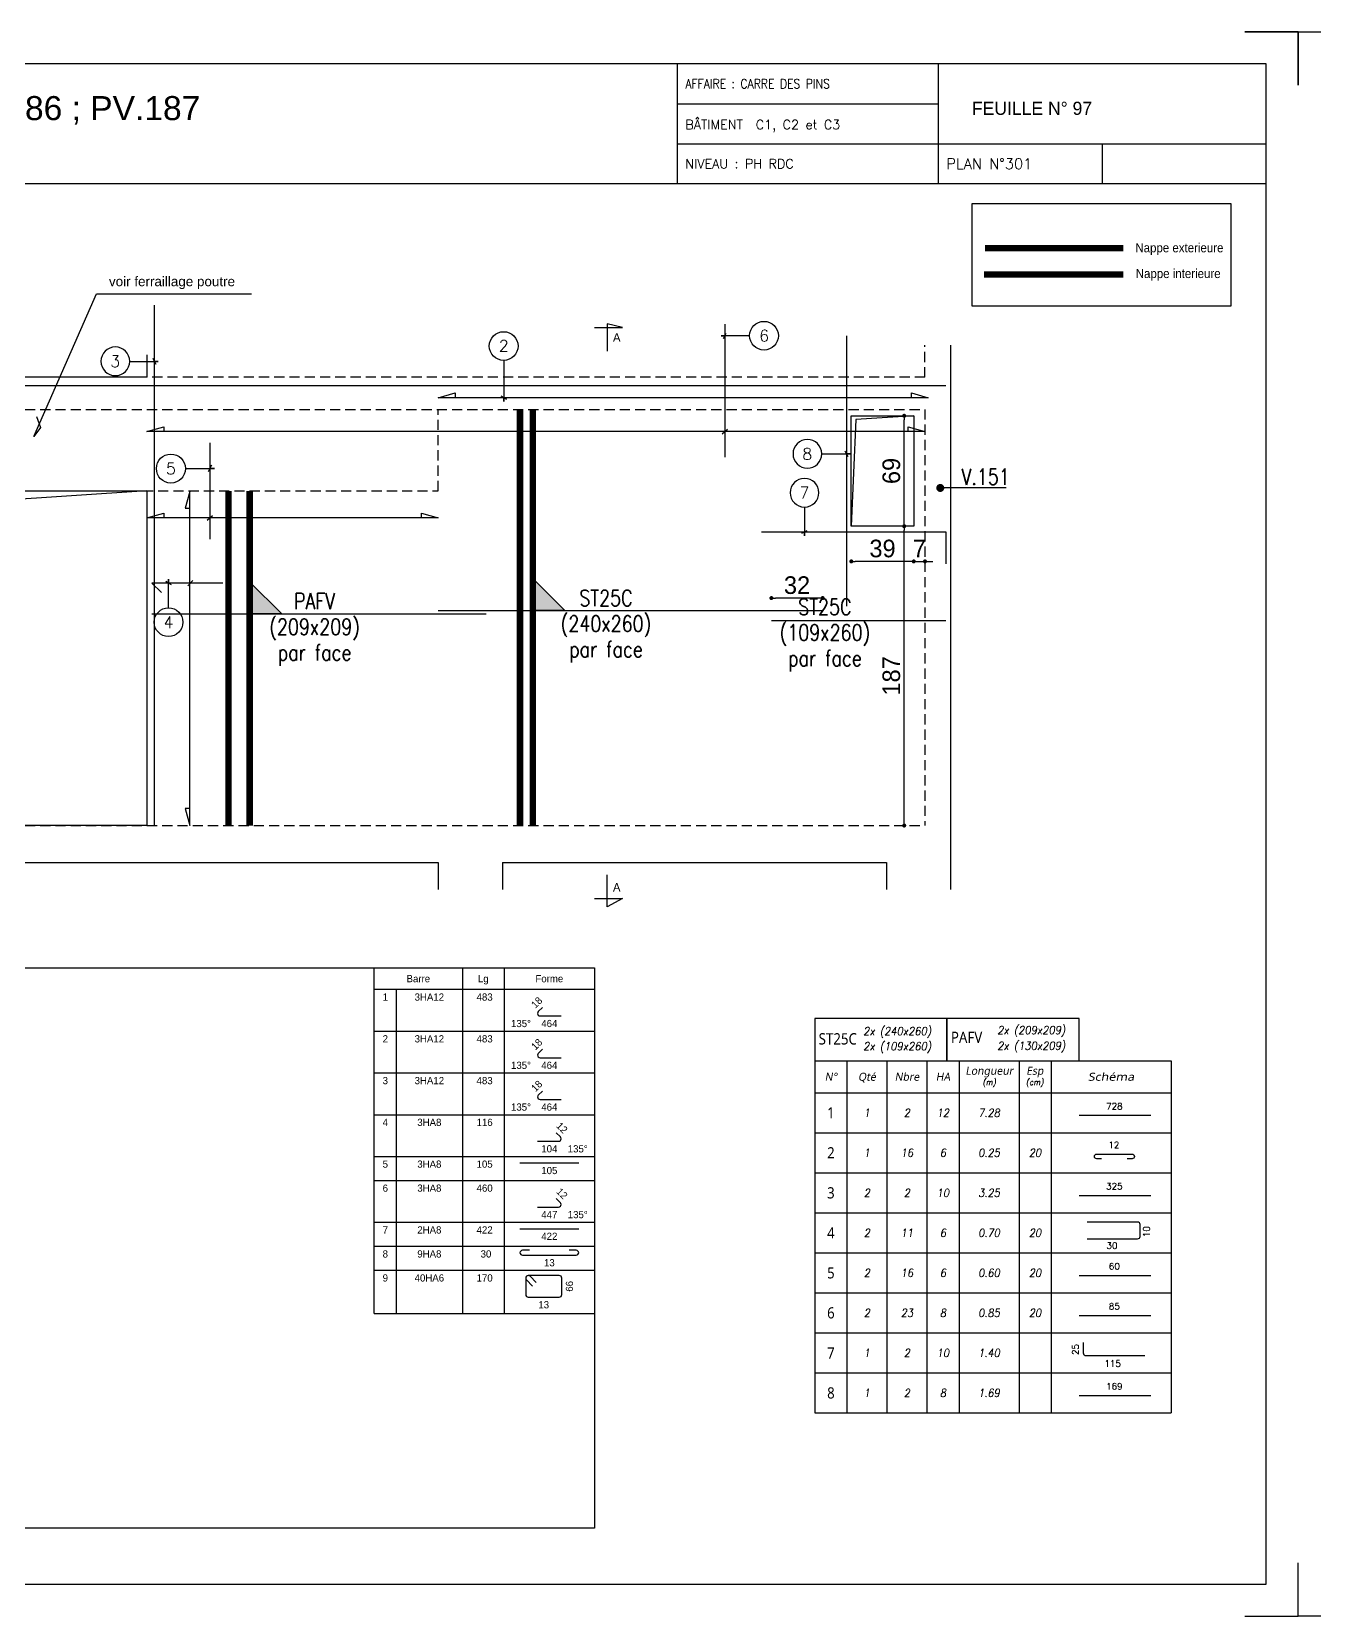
# Model space of a CAD drawing. Header units: metres. Extents: x -5618 to 118954, y -306 to 4637.
# Drawn here: x 98295 to 99096, y 604 to 1594 of the extents above; entities that cross this region are included whole.
import ezdxf
from ezdxf.enums import TextEntityAlignment as Align

# ---------------------------------------------------------------- set-up
doc = ezdxf.new("R2010")
doc.units = ezdxf.units.M
doc.linetypes.add('CACHE', pattern=[9.525, 6.35, -3.175])
for name, color, linetype in [('173', 7, 'Continuous'), ('COTATION', 1, 'Continuous'), ('GO-CARTOUCHE', 7, 'Continuous'), ('GO-FER-HA', 140, 'Continuous'), ('GO-TEXTE', 9, 'Continuous'), ('GO-TEXTE-FER', 3, 'Continuous'), ('STR_COTATION', 1, 'Continuous'), ('STR_TS', 22, 'Continuous'), ('STR_TS_TXT', 7, 'Continuous'), ('STR_VOI-POT', 6, 'Continuous')]:
    doc.layers.add(name, color=color, linetype=linetype)
doc.layers.add('Kofragna_forma', color=7, linetype='Continuous', lineweight=70)
doc.styles.add('ARIAL', font='ARIAL.TTF')
doc.styles.add('Lucida', font='LSANSI.TTF')
doc.styles.add('schéma', font='simplex.shx')
doc.styles.add('Tableau', font='romans.shx', dxfattribs={"width": 0.9, "oblique": 10})
doc.styles.add('Tableau2', font='trebuc.TTF', dxfattribs={"width": 0.9, "oblique": 10})
doc.styles.add('TEXTE', font='romans.shx')
doc.styles.add('TEXTE TS', font='romans.shx', dxfattribs={"width": 0.7, "oblique": 15})
doc.styles.add('TEXTEBA', font='ARIAL.TTF')
doc.dimstyles.new('COUPE-20', dxfattribs={"dimscale": 0.5, "dimtxt": 22, "dimasz": 5, "dimexe": 0.05, "dimexo": 0, "dimgap": 5, "dimtad": 1, "dimdec": 0, "dimdsep": 46, "dimtxsty": 'Standard', "dimblk1": 'DOT', "dimblk2": 'DOT', "dimsah": 1, "dimcen": 0, "dimdle": 150, "dimclrd": 1, "dimclre": 1, "dimclrt": 7, "dimadec": 0, "dimazin": 0, "dimtfac": 1, "dimtdec": 0, "dimtix": 1, "dimtmove": 2, "dimatfit": 3, "dimldrblk": 'DOT', "dimfxl": 0, "dimtvp": 1, "dimtolj": 1, "dimtzin": 0, "dimarcsym": 0})

# ---------------------------------------------------------------- blocks, each defined once
blk = doc.blocks.new('ime')
at = {"layer": 'COTATION', "const_width": 2.5}
blk.add_lwpolyline([(1.25, 0, -1), (-1.25, 0, -1)], format="xyb", close=True, dxfattribs=at)
at = {"layer": 'COTATION'}
blk.add_lwpolyline([(41.09, 0), (0, 0)], dxfattribs=at)
at = {"layer": 'COTATION', "color": 7, "style": 'TEXTE TS', "width": 0.8}
blk.add_attdef('NAME', (9.08, 2), '', height=10, dxfattribs=at)
blk = doc.blocks.new('mrega')
at = {"layer": 'STR_TS_TXT', "style": 'TEXTE TS', "width": 0.8}
for tag, p in [('ST10', (14.48, 0)), ('DIM', (14.48, -16)), ('NOTE', (14.48, -32))]:
    blk.add_attdef(tag, text='', height=10, dxfattribs=at).set_placement(p, align=Align.CENTER)
blk = doc.blocks.new('A$C6F247267')
blk.add_hatch(color=256).paths.add_polyline_path([(0, -0.2), (-0.2, 0), (0, 0)])
blk.add_lwpolyline([(-0.2, 0), (0, 0), (0, -0.2), (-0.2, 0)])
blk = doc.blocks.new('Barre libre')
at = {"layer": 'GO-TEXTE-FER'}
for p, q in [((0, 0), (0, -1)), ((0, 0), (8.9, 0)), ((0.8, 0), (0.8, -1)), ((1.8, 0), (1.8, -1)), ((2.8, 0), (2.8, -1)), ((3.6, 0), (3.6, -1)), ((5.1, 0), (5.1, -1)), ((5.9, 0), (5.9, -1)), ((8.9, 0), (8.9, -1)), ((0, -1), (8.9, -1))]:
    blk.add_line(p, q, dxfattribs=at)
at = {"layer": 'GO-TEXTE-FER', "color": 1}
blk.add_line((6.603, -0.563), (8.394, -0.563), dxfattribs=at)
at = {"layer": 'GO-TEXTE-FER', "style": 'Tableau2', "width": 0.9}
blk.add_attdef('NUMERO', text='', height=0.28, dxfattribs=at).set_placement((0.4, -0.5), align=Align.MIDDLE_CENTER)
at = {"layer": 'GO-TEXTE-FER', "color": 1, "style": 'Tableau'}
blk.add_attdef('Longueur', text='', height=0.16, dxfattribs=at).set_placement((7.481, -0.336), align=Align.MIDDLE_CENTER)
at = {"layer": 'GO-TEXTE-FER', "style": 'Tableau', "oblique": 10, "width": 0.9}
for tag, p in [('QUANTITE', (1.3, -0.5)), ('NOMBRE', (2.3, -0.5)), ('NUANCE', (3.2, -0.5)), ('LONGUEUR', (4.35, -0.5)), ('ESPACEMENTS', (5.5, -0.5))]:
    blk.add_attdef(tag, text='', height=0.2, dxfattribs=at).set_placement(p, align=Align.MIDDLE_CENTER)
blk = doc.blocks.new('Désignation')
at = {"layer": 'GO-TEXTE-FER'}
for p, q in [((0, 0.8), (8.9, 0.8)), ((0, 0.8), (0, 0)), ((0.8, 0.8), (0.8, 0)), ((1.8, 0.8), (1.8, 0)), ((2.8, 0.8), (2.8, 0)), ((3.6, 0.8), (3.6, 0)), ((5.1, 0.8), (5.1, 0)), ((5.9, 0.8), (5.9, 0)), ((8.9, 0.8), (8.9, 0)), ((0, 0), (8.9, 0))]:
    blk.add_line(p, q, dxfattribs=at)
at = {"layer": 'GO-TEXTE-FER', "style": 'Tableau2', "oblique": 10}
for s, p in [('N°', (0.4, 0.4)), ('Qté', (1.3, 0.4)), ('Nbre', (2.3, 0.4)), ('HA', (3.2, 0.4)), ('Longueur', (4.356, 0.55)), ('Esp', (5.494, 0.55))]:
    blk.add_text(s, height=0.2, dxfattribs=at).set_placement(p, align=Align.MIDDLE_CENTER)
at = {"layer": 'GO-TEXTE-FER', "style": 'Tableau2', "oblique": 10, "width": 1.2}
blk.add_text('Schéma', height=0.2, dxfattribs=at).set_placement((7.4, 0.4), align=Align.MIDDLE_CENTER)
at = {"layer": 'GO-TEXTE-FER', "color": 7, "style": 'Tableau', "oblique": 10, "width": 0.9}
for s, p in [('(m)', (4.356, 0.265)), ('(cm)', (5.494, 0.265))]:
    blk.add_text(s, height=0.15, dxfattribs=at).set_placement(p, align=Align.MIDDLE_CENTER)
blk = doc.blocks.new('Epingle')
at = {"layer": 'GO-TEXTE-FER'}
for p, q in [((0, 0), (0, -1)), ((0, 0), (8.9, 0)), ((0.8, 0), (0.8, -1)), ((1.8, 0), (1.8, -1)), ((2.8, 0), (2.8, -1)), ((3.6, 0), (3.6, -1)), ((5.1, 0), (5.1, -1)), ((5.9, 0), (5.9, -1)), ((8.9, 0), (8.9, -1)), ((0, -1), (8.9, -1))]:
    blk.add_line(p, q, dxfattribs=at)
at = {"layer": 'GO-TEXTE-FER', "color": 1}
blk.add_lwpolyline([(7.162, -0.65), (7.042, -0.65, -1), (7.042, -0.53), (7.922, -0.53, -1), (7.922, -0.65), (7.802, -0.65)], format="xyb", dxfattribs=at)
at = {"layer": 'GO-TEXTE-FER', "style": 'Tableau2', "width": 0.9}
blk.add_attdef('NUMERO', text='', height=0.28, dxfattribs=at).set_placement((0.4, -0.5), align=Align.MIDDLE_CENTER)
at = {"layer": 'GO-TEXTE-FER', "color": 1, "style": 'Tableau'}
blk.add_attdef('Longueur', text='', height=0.16, dxfattribs=at).set_placement((7.469, -0.303), align=Align.MIDDLE_CENTER)
at = {"layer": 'GO-TEXTE-FER', "style": 'Tableau', "oblique": 10, "width": 0.9}
for tag, p in [('QUANTITE', (1.3, -0.5)), ('NOMBRE', (2.3, -0.5)), ('NUANCE', (3.2, -0.5)), ('LONGUEUR', (4.35, -0.5)), ('ESPACEMENTS', (5.5, -0.5))]:
    blk.add_attdef(tag, text='', height=0.2, dxfattribs=at).set_placement(p, align=Align.MIDDLE_CENTER)
blk = doc.blocks.new('U')
at = {"layer": 'GO-TEXTE-FER'}
for p, q in [((0, 0), (0, -1)), ((0, 0), (8.9, 0)), ((0.8, 0), (0.8, -1)), ((1.8, 0), (1.8, -1)), ((2.8, 0), (2.8, -1)), ((3.6, 0), (3.6, -1)), ((5.1, 0), (5.1, -1)), ((5.9, 0), (5.9, -1)), ((8.9, 0), (8.9, -1)), ((0, -1), (8.9, -1))]:
    blk.add_line(p, q, dxfattribs=at)
at = {"layer": 'GO-TEXTE-FER', "color": 1}
blk.add_lwpolyline([(6.803, -0.65), (8.063, -0.65, 0.414214), (8.123, -0.59), (8.123, -0.29, 0.414214), (8.063, -0.23), (6.803, -0.23)], format="xyb", dxfattribs=at)
at = {"layer": 'GO-TEXTE-FER', "style": 'Tableau2', "width": 0.9}
blk.add_attdef('NUMERO', text='', height=0.28, dxfattribs=at).set_placement((0.4, -0.5), align=Align.MIDDLE_CENTER)
at = {"layer": 'GO-TEXTE-FER', "color": 1, "style": 'Tableau'}
blk.add_attdef('Largeur', text='', height=0.16, rotation=90, dxfattribs=at).set_placement((8.284, -0.472), align=Align.MIDDLE_CENTER)
at = {"layer": 'GO-TEXTE-FER', "style": 'Tableau', "oblique": 10, "width": 0.9}
for tag, p in [('QUANTITE', (1.3, -0.5)), ('NOMBRE', (2.3, -0.5)), ('NUANCE', (3.2, -0.5)), ('LONGUEUR', (4.35, -0.5)), ('ESPACEMENTS', (5.5, -0.5))]:
    blk.add_attdef(tag, text='', height=0.2, dxfattribs=at).set_placement(p, align=Align.MIDDLE_CENTER)
at = {"layer": 'GO-TEXTE-FER', "color": 1, "style": 'Tableau'}
blk.add_attdef('Longueur', text='', height=0.16, dxfattribs=at).set_placement((7.422, -0.819), align=Align.MIDDLE_CENTER)
blk = doc.blocks.new('_DOT')
at = {"color": 0, "linetype": 'ByBlock'}
blk.add_line((-0.5, 0), (-1, 0), dxfattribs=at)
at = {"color": 0, "linetype": 'ByBlock', "const_width": 0.5}
blk.add_lwpolyline([(-0.25, 0, 1), (0.25, 0, 1)], format="xyb", close=True, dxfattribs=at)
blk = doc.blocks.new('*D1369')
at = {"layer": 'DEFPOINTS', "color": 0, "linetype": 'ByBlock', "lineweight": -3, "ltscale": 4.5}
for p in [(98757.29, 1239.9), (98789.29, 1232.1, 281.53), (98757.29, 1225.98, 281.53)]:
    blk.add_point(p, dxfattribs=at)
at = {"layer": 'STR_COTATION', "color": 1, "linetype": 'ByBlock', "lineweight": -2, "ltscale": 4.5}
for p, q in [((98757.29, 1239.92), (98757.29, 1239.93)), ((98786.79, 1239.9), (98759.79, 1239.9)), ((98789.29, 1239.92), (98789.29, 1239.93))]:
    blk.add_line(p, q, dxfattribs=at)
at = {"layer": 'STR_COTATION', "color": 1, "linetype": 'ByBlock', "lineweight": -2, "ltscale": 4.5, "xscale": 2.5, "yscale": 2.5, "zscale": 2.5, "rotation": 180}
blk.add_blockref('_DOT', (98757.29, 1239.9), dxfattribs=at)
at = {"layer": 'STR_COTATION', "color": 1, "linetype": 'ByBlock', "lineweight": -2, "ltscale": 4.5, "xscale": 2.5, "yscale": 2.5, "zscale": 2.5}
blk.add_blockref('_DOT', (98789.29, 1239.9), dxfattribs=at)
at = {"layer": 'STR_COTATION', "color": 7, "linetype": 'ByBlock', "lineweight": -3, "ltscale": 4.5, "insert": (98773.29, 1247.9), "char_height": 11, "attachment_point": 5}
blk.add_mtext('\\A1;32', dxfattribs=at)
blk = doc.blocks.new('1cr90')
at = {"layer": 'GO-TEXTE-FER'}
for p, q in [((0, 0), (0, -1)), ((0, 0), (8.9, 0)), ((0.8, 0), (0.8, -1)), ((1.8, 0), (1.8, -1)), ((2.8, 0), (2.8, -1)), ((3.6, 0), (3.6, -1)), ((5.1, 0), (5.1, -1)), ((5.9, 0), (5.9, -1)), ((8.9, 0), (8.9, -1)), ((0, -1), (8.9, -1))]:
    blk.add_line(p, q, dxfattribs=at)
at = {"layer": 'GO-TEXTE-FER', "color": 1}
blk.add_lwpolyline([(8.24, -0.575), (6.78, -0.575, -0.414214), (6.71, -0.505), (6.71, -0.238)], format="xyb", dxfattribs=at)
at = {"layer": 'GO-TEXTE-FER', "color": 1, "style": 'Tableau'}
blk.add_attdef('Crosse gauche', text='', height=0.16, rotation=90, dxfattribs=at).set_placement((6.509, -0.416), align=Align.MIDDLE_CENTER)
at = {"layer": 'GO-TEXTE-FER', "style": 'Tableau2', "width": 0.9}
blk.add_attdef('NUMERO', text='', height=0.28, dxfattribs=at).set_placement((0.4, -0.5), align=Align.MIDDLE_CENTER)
at = {"layer": 'GO-TEXTE-FER', "style": 'Tableau', "oblique": 10, "width": 0.9}
for tag, p in [('QUANTITE', (1.3, -0.5)), ('NOMBRE', (2.3, -0.5)), ('NUANCE', (3.2, -0.5)), ('LONGUEUR', (4.35, -0.5)), ('ESPACEMENTS', (5.5, -0.5))]:
    blk.add_attdef(tag, text='', height=0.2, dxfattribs=at).set_placement(p, align=Align.MIDDLE_CENTER)
at = {"layer": 'GO-TEXTE-FER', "color": 1, "style": 'Tableau'}
blk.add_attdef('LONGUEUR', text='', height=0.16, dxfattribs=at).set_placement((7.437, -0.765), align=Align.MIDDLE_CENTER)
blk = doc.blocks.new('*D1464')
at = {"color": 1, "linetype": 'ByBlock', "lineweight": -2, "ltscale": 4.5}
for p, q in [((98843.69, 1262.8), (98841.19, 1262.8)), ((98846.19, 1262.8), (98853.19, 1262.8)), ((98846.19, 1262.78), (98846.19, 1262.77)), ((98853.19, 1262.78), (98853.19, 1262.77)), ((98855.69, 1262.8), (98858.19, 1262.8))]:
    blk.add_line(p, q, dxfattribs=at)
at = {"layer": 'DEFPOINTS', "color": 0, "linetype": 'ByBlock', "lineweight": -3, "ltscale": 4.5}
for p in [(98846.19, 1284.79, 281.53), (98853.19, 1286.59, 281.53), (98853.19, 1262.8)]:
    blk.add_point(p, dxfattribs=at)
at = {"color": 1, "linetype": 'ByBlock', "lineweight": -2, "ltscale": 4.5, "xscale": 2.5, "yscale": 2.5, "zscale": 2.5}
blk.add_blockref('_DOT', (98846.19, 1262.8), dxfattribs=at)
at = {"color": 1, "linetype": 'ByBlock', "lineweight": -2, "ltscale": 4.5, "xscale": 2.5, "yscale": 2.5, "zscale": 2.5, "rotation": 180}
blk.add_blockref('_DOT', (98853.19, 1262.8), dxfattribs=at)
at = {"color": 7, "linetype": 'ByBlock', "lineweight": -3, "ltscale": 4.5, "insert": (98849.69, 1270.8), "char_height": 11, "attachment_point": 5}
blk.add_mtext('\\A1;7', dxfattribs=at)
blk = doc.blocks.new('*D1465')
at = {"color": 1, "linetype": 'ByBlock', "lineweight": -2, "ltscale": 4.5}
for p, q in [((98807.19, 1262.78), (98807.19, 1262.77)), ((98843.69, 1262.8), (98809.69, 1262.8)), ((98846.19, 1262.78), (98846.19, 1262.77))]:
    blk.add_line(p, q, dxfattribs=at)
at = {"layer": 'DEFPOINTS', "color": 0, "linetype": 'ByBlock', "lineweight": -3, "ltscale": 4.5}
for p in [(98807.19, 1284.79, 281.53), (98846.19, 1284.79, 281.53), (98807.19, 1262.8)]:
    blk.add_point(p, dxfattribs=at)
at = {"color": 1, "linetype": 'ByBlock', "lineweight": -2, "ltscale": 4.5, "xscale": 2.5, "yscale": 2.5, "zscale": 2.5, "rotation": 180}
blk.add_blockref('_DOT', (98807.19, 1262.8), dxfattribs=at)
at = {"color": 1, "linetype": 'ByBlock', "lineweight": -2, "ltscale": 4.5, "xscale": 2.5, "yscale": 2.5, "zscale": 2.5}
blk.add_blockref('_DOT', (98846.19, 1262.8), dxfattribs=at)
at = {"color": 7, "linetype": 'ByBlock', "lineweight": -3, "ltscale": 4.5, "insert": (98826.69, 1270.8), "char_height": 11, "attachment_point": 5}
blk.add_mtext('\\A1;39', dxfattribs=at)
blk = doc.blocks.new('*D1466')
at = {"color": 1, "linetype": 'ByBlock', "lineweight": -2, "ltscale": 4.5}
for p, q in [((98840.23, 1100.29), (98840.23, 1282.29)), ((98840.25, 1284.79), (98840.26, 1284.79)), ((98840.21, 1097.79), (98840.21, 1097.79))]:
    blk.add_line(p, q, dxfattribs=at)
at = {"layer": 'DEFPOINTS', "color": 0, "linetype": 'ByBlock', "lineweight": -3, "ltscale": 4.5}
for p in [(98836.35, 1284.79, 281.53), (98840.23, 1284.79), (98853.19, 1097.79, 281.53)]:
    blk.add_point(p, dxfattribs=at)
at = {"color": 1, "linetype": 'ByBlock', "lineweight": -2, "ltscale": 4.5, "xscale": 2.5, "yscale": 2.5, "zscale": 2.5}
for p, rotation in [((98840.23, 1284.79), 90), ((98840.23, 1097.79), 270)]:
    blk.add_blockref('_DOT', p, dxfattribs=dict(at, rotation=rotation))
at = {"color": 7, "linetype": 'ByBlock', "lineweight": -3, "ltscale": 4.5, "insert": (98832.23, 1191.29), "char_height": 11, "attachment_point": 5, "rotation": 90}
blk.add_mtext('\\A1;187', dxfattribs=at)
blk = doc.blocks.new('*D1467')
at = {"color": 1, "linetype": 'ByBlock', "lineweight": -2, "ltscale": 4.5}
for p, q in [((98840.21, 1353.79), (98840.21, 1353.79)), ((98840.23, 1287.29), (98840.23, 1351.29)), ((98840.25, 1284.79), (98840.26, 1284.79))]:
    blk.add_line(p, q, dxfattribs=at)
at = {"layer": 'DEFPOINTS', "color": 0, "linetype": 'ByBlock', "lineweight": -3, "ltscale": 4.5}
for p in [(98840.23, 1353.79), (98846.19, 1353.79, 281.53), (98836.35, 1284.79, 281.53)]:
    blk.add_point(p, dxfattribs=at)
at = {"color": 1, "linetype": 'ByBlock', "lineweight": -2, "ltscale": 4.5, "xscale": 2.5, "yscale": 2.5, "zscale": 2.5}
for p, rotation in [((98840.23, 1353.79), 90), ((98840.23, 1284.79), 270)]:
    blk.add_blockref('_DOT', p, dxfattribs=dict(at, rotation=rotation))
at = {"color": 7, "linetype": 'ByBlock', "lineweight": -3, "ltscale": 4.5, "insert": (98832.23, 1319.29), "char_height": 11, "attachment_point": 5, "rotation": 90}
blk.add_mtext('\\A1;69', dxfattribs=at)

msp = doc.modelspace()

# ---------------------------------------------------------------- linework, layer by layer
for p, q in [((98698.53, 1573.71), (98698.53, 1498.77)), ((98861.5, 1573.74), (98861.5, 1498.77)), ((98698.53, 1548.71), (98861.5, 1548.71)), ((98698.53, 1523.72), (98861.5, 1523.72)), ((98861.5, 1523.74), (99066.35, 1523.74)), ((98963.83, 1523.74), (98963.83, 1498.77))]:
    msp.add_line(p, q)
for points in [[(99086.35, 1560.38), (99086.35, 1593.71), (99053.02, 1593.71)], [(99053.02, 1593.71), (99086.35, 1593.71), (99086.35, 1560.38)], [(99086.35, 1560.38), (99086.35, 1593.71), (99119.68, 1593.71)], [(99066.35, 1498.77), (97706.49, 1498.77)], [(99053.02, 603.81), (99086.35, 603.81), (99086.35, 637.14)], [(99119.68, 603.81), (99086.35, 603.81), (99086.35, 637.14)]]:
    msp.add_lwpolyline(points)
msp.add_lwpolyline([(97706.49, 1573.71), (97706.49, 623.81), (99066.35, 623.81), (99066.35, 1573.71)], close=True)
at = {"layer": '173', "color": 173}
for points in [[(98509.28, 792.94), (98509.28, 1008.9), (98646.78, 1008.9), (98646.78, 792.94)], [(98564.28, 1008.9), (98564.28, 792.94)], [(98590.41, 1008.9), (98590.41, 792.94)], [(98646.78, 995.4), (98509.28, 995.4)], [(98523.03, 995.4), (98523.03, 792.94)], [(98611.22, 980.43), (98611.22, 980.43)], [(98614.29, 984.15), (98611.68, 981.54)], [(98612.79, 978.87), (98625.97, 978.87)], [(98509.28, 969.31), (98646.78, 969.31)], [(98611.22, 954.34), (98611.22, 954.34)], [(98614.29, 958.05), (98611.68, 955.45)], [(98612.79, 952.77), (98625.97, 952.77)], [(98509.28, 943.22), (98646.78, 943.22)], [(98614.29, 931.96), (98611.68, 929.35)], [(98611.22, 928.25), (98611.22, 928.25)], [(98612.79, 926.68), (98625.97, 926.68)], [(98509.28, 917.13), (98646.78, 917.13)], [(98625.51, 903.26), (98622.91, 905.87)], [(98625.97, 902.15), (98625.97, 902.15)], [(98509.28, 891.04), (98646.78, 891.04)], [(98611.22, 900.59), (98624.41, 900.59)], [(98600.27, 887.04), (98636.92, 887.04)], [(98509.28, 876.04), (98646.78, 876.04)], [(98625.51, 862.17), (98622.91, 864.78)], [(98611.22, 859.5), (98624.41, 859.5)], [(98625.97, 861.06), (98625.97, 861.06)], [(98509.28, 849.94), (98646.78, 849.94)], [(98600.27, 845.94), (98636.92, 845.94)], [(98509.28, 834.94), (98646.78, 834.94)], [(98606.27, 832.44), (98601.77, 832.44)], [(98635.42, 832.44), (98630.92, 832.44)], [(98600.27, 830.94), (98600.27, 830.94)], [(98601.77, 829.44), (98635.42, 829.44)], [(98636.92, 830.94), (98636.92, 830.94)], [(98509.28, 819.94), (98646.78, 819.94)], [(98603.82, 815.07), (98603.82, 804.81)], [(98603.82, 815.07), (98603.82, 815.07)], [(98604.3, 813.93), (98608.11, 810.11)], [(98605.44, 816.69), (98605.44, 816.69)], [(98624.75, 816.69), (98605.44, 816.69)], [(98610.41, 812.4), (98606.59, 816.22)], [(98626.37, 804.81), (98626.37, 815.07)], [(98605.44, 803.19), (98624.75, 803.19)], [(98509.28, 792.94), (98646.78, 792.94)]]:
    msp.add_lwpolyline(points, dxfattribs=at)
for centre, radius, start, end in [((98612.79, 980.43), 1.57, 135, 180), ((98612.79, 980.43), 1.57, 180, 270), ((98612.79, 954.34), 1.57, 135, 180), ((98612.79, 954.34), 1.57, 180, 270), ((98612.79, 928.25), 1.57, 135, 180), ((98612.79, 928.25), 1.57, 180, 270), ((98624.41, 902.15), 1.57, 270, 0), ((98624.41, 902.15), 1.57, 0, 45), ((98624.41, 861.06), 1.57, 0, 45), ((98624.41, 861.06), 1.57, 270, 0), ((98601.77, 830.94), 1.5, 90, 180), ((98635.42, 830.94), 1.5, 0, 90), ((98601.77, 830.94), 1.5, 180, 270), ((98635.42, 830.94), 1.5, 270, 0), ((98605.44, 815.07), 1.62, 90, 180), ((98605.44, 815.07), 1.62, 180, 225), ((98605.44, 815.07), 1.62, 45, 90), ((98624.75, 815.07), 1.62, 0, 90), ((98605.44, 804.81), 1.62, 180, 270), ((98624.75, 804.81), 1.62, 270, 0)]:
    msp.add_arc(centre, radius, start, end, dxfattribs=at)
at = {"layer": 'COTATION'}
for p, q in [((98726.55, 1342.49, 281.53), (98729.9, 1345.44, 281.53)), ((98404.87, 1288.53, 281.53), (98408.22, 1291.48, 281.53)), ((98392.89, 1247.62, 375.38), (98395.84, 1250.97, 375.38))]:
    msp.add_line(p, q, dxfattribs=at)
for points, elevation in [([(98844.68, 1365.03), (98844.68, 1368.03), (98855.24, 1365.03), (98549.24, 1365.03), (98559.8, 1368.03), (98559.8, 1365.03)], 375.38), ([(98842.63, 1343.97), (98842.63, 1346.97), (98853.19, 1343.97), (98367.24, 1343.97), (98377.8, 1346.97), (98377.8, 1343.97)], 281.53), ([(98807.19, 1353.79), (98846.19, 1353.79), (98846.19, 1284.79), (98807.19, 1284.79), (98807.19, 1353.79)], 281.53), ([(98846.19, 1353.79), (98809.93, 1351.36), (98807.19, 1284.79)], 281.53), ([(98394.14, 1108.35), (98391.14, 1108.35), (98394.14, 1097.79), (98394.14, 1306.54), (98391.14, 1295.98), (98394.14, 1295.98)], 281.53), ([(98538.68, 1290), (98538.68, 1293), (98549.24, 1290), (98367.24, 1290), (98377.8, 1293), (98377.8, 1290)], 281.53)]:
    msp.add_lwpolyline(points, dxfattribs=dict(at, elevation=elevation))
at = {"layer": 'GO-FER-HA'}
for points, elevation in [([(98590.04, 1388.37, -512.322006), (98590.11, 1388.37), (98590.11, 1362.63), (98590.11, 1365.03), (98591.81, 1364.13), (98588.41, 1365.93)], 375.38), ([(98743.69, 1403.84, -512.322006), (98743.69, 1403.77), (98725.83, 1403.77), (98728.23, 1403.77), (98727.33, 1402.07), (98729.12, 1405.47)], 281.53), ([(98356.52, 1387.84, 512.322006), (98356.52, 1387.77), (98374.38, 1387.77), (98371.98, 1387.77), (98372.88, 1386.07), (98371.09, 1389.47)], 375.38), ([(98788.72, 1330.04, 512.322006), (98788.72, 1329.97), (98806.59, 1329.97), (98804.19, 1329.97), (98805.09, 1328.27), (98803.29, 1331.66)], 469.22), ([(98778.01, 1296.72, 512.322006), (98777.94, 1296.72), (98777.94, 1278.86), (98777.94, 1281.26), (98776.24, 1280.36), (98779.64, 1282.15)], 281.53), ([(98380.8, 1233.83, -512.322006), (98380.73, 1233.83), (98380.73, 1251.69), (98380.73, 1249.29), (98379.03, 1250.19), (98382.42, 1248.4)], 375.38)]:
    msp.add_lwpolyline(points, format="xyb", dxfattribs=dict(at, elevation=elevation))
at = {"layer": 'GO-FER-HA', "elevation": 281.53}
msp.add_lwpolyline([(98391.3, 1320.8), (98409.54, 1320.8), (98406.54, 1320.8), (98407.66, 1322.92), (98405.42, 1318.67)], dxfattribs=at)
at = {"layer": 'GO-FER-HA'}
msp.add_circle((98382.24, 1320.8, 281.53), 9.06, dxfattribs=at)
at = {"layer": 'GO-TEXTE', "color": 2}
msp.add_lwpolyline([(98298.27, 1353.3), (98300.77, 1346.48), (98296.54, 1340.78), (98335.77, 1430.02), (98432.54, 1430.02)], dxfattribs=at)
at = {"layer": 'GO-TEXTE', "elevation": 281.53, "flags": 128}
for points in [[(98646.74, 1408.86), (98664.39, 1408.85), (98654.72, 1411.14), (98654.71, 1394.22)], [(98646.72, 1052.28), (98664.37, 1052.28), (98654.69, 1047), (98654.69, 1066.92)]]:
    msp.add_lwpolyline(points, dxfattribs=at)
at = {"layer": 'GO-TEXTE-FER'}
for points in [[(97774.29, 1008.9), (98646.78, 1008.9), (98646.78, 658.95), (97774.29, 658.95)], [(98784.45, 950.86), (98866.95, 950.86), (98866.95, 977.29), (98784.45, 977.29)], [(98866.95, 950.86), (98949.45, 950.86), (98949.45, 977.29), (98866.95, 977.29)]]:
    msp.add_lwpolyline(points, close=True, dxfattribs=at)
at = {"layer": 'Kofragna_forma', "linetype": 'CACHE', "lineweight": -3}
for p, q in [((98853.19, 1377.79, 281.53), (98853.19, 1397.79, 281.53)), ((98853.19, 1377.79, 281.53), (98148.24, 1377.79, 281.53)), ((98148.24, 1357.79, 281.53), (98853.19, 1357.79, 281.53)), ((98549.24, 1306.79, 281.53), (98549.24, 1357.79, 281.53)), ((98853.19, 1357.79, 281.53), (98853.19, 1097.79, 281.53)), ((98174.24, 1306.79, 281.53), (98549.24, 1306.79, 281.53)), ((98148.24, 1097.79, 281.53), (98853.19, 1097.79, 281.53))]:
    msp.add_line(p, q, dxfattribs=at)
at = {"layer": 'Kofragna_forma', "color": 4, "lineweight": -3}
for p, q in [((98869.29, 1057.79, 281.53), (98869.29, 1397.79, 281.53)), ((98174.24, 1074.79, 281.53), (98549.24, 1074.79, 281.53)), ((98549.24, 1074.79, 281.53), (98549.24, 1057.79, 281.53)), ((98589.24, 1074.79, 281.53), (98589.24, 1057.79, 281.53)), ((98589.24, 1074.79, 281.53), (98829.24, 1074.79, 281.53)), ((98829.24, 1074.79, 281.53), (98829.24, 1057.79, 281.53))]:
    msp.add_line(p, q, dxfattribs=at)
at = {"layer": 'Kofragna_forma', "color": 4, "lineweight": -3, "elevation": 281.53}
for points in [[(98367.24, 1391.79), (98367.24, 1377.79), (98265.24, 1377.79), (98265.24, 1391.79)], [(98265.24, 1306.79), (98367.24, 1306.79), (98367.24, 1097.79), (98265.24, 1097.79), (98265.24, 1306.79)], [(98367.24, 1306.79), (98272.89, 1300.67), (98265.24, 1097.79)]]:
    msp.add_lwpolyline(points, dxfattribs=at)
at = {"layer": 'STR_TS', "color": 3}
for p, q in [((98370.24, 1230.1, 281.53), (98579.24, 1230.1, 375.38)), ((98549.24, 1232.1, 281.53), (98789.29, 1232.1, 281.53)), ((98757.29, 1225.98, 281.53), (98866.29, 1225.98, 281.53))]:
    msp.add_line(p, q, dxfattribs=at)
at = {"layer": 'STR_TS', "color": 7}
msp.add_lwpolyline([(98882.74, 1486.45), (99044.29, 1486.45), (99044.29, 1422.16), (98882.74, 1422.16)], close=True, dxfattribs=at)
at = {"layer": 'STR_TS', "linetype": 'CACHE', "ltscale": 2, "const_width": 4}
msp.add_lwpolyline([(98977.16, 1458.45), (98890.61, 1458.45)], dxfattribs=at)
at = {"layer": 'STR_TS', "const_width": 4}
msp.add_lwpolyline([(98977.16, 1442), (98890.04, 1442)], dxfattribs=at)
at = {"layer": 'STR_TS', "linetype": 'ByBlock', "ltscale": 2, "const_width": 4, "elevation": 281.53}
for points in [[(98600.28, 1097.79), (98600.28, 1357.79)], [(98418.28, 1097.79), (98418.28, 1306.79)]]:
    msp.add_lwpolyline(points, dxfattribs=at)
at = {"layer": 'STR_TS', "linetype": 'CACHE', "ltscale": 2, "const_width": 4, "elevation": 281.53}
for points in [[(98608.33, 1097.79), (98608.33, 1357.79)], [(98431.43, 1097.79), (98431.43, 1306.79)]]:
    msp.add_lwpolyline(points, dxfattribs=at)
at = {"layer": 'STR_VOI-POT'}
for p, q in [((98371.98, 1097.79, 281.53), (98371.98, 1422.79, 281.53)), ((98728.23, 1410.96, 281.53), (98728.23, 1327.96, 281.53)), ((98804.19, 1403.79, 281.53), (98804.19, 1234.79, 281.53)), ((98138.24, 1372.74, 281.53), (98866.29, 1372.74, 281.53)), ((98406.54, 1336.79, 281.53), (98406.54, 1276.79, 281.53)), ((98751.19, 1281.26, 281.53), (98866.29, 1281.26, 281.53)), ((98866.29, 1281.26, 281.53), (98866.29, 1261.26, 281.53))]:
    msp.add_line(p, q, dxfattribs=at)
at = {"layer": 'STR_VOI-POT', "elevation": 375.38}
msp.add_lwpolyline([(98414.66, 1249.29), (98370.33, 1249.29), (98376.31, 1243.31)], dxfattribs=at)

# ---------------------------------------------------------------- block references
at = {"layer": 'COTATION'}
ref = msp.add_blockref('ime', (98862.75, 1308.69, 281.53), dxfattribs=at)
ref.add_attrib('NAME', 'V.151', (98876.02, 1310.69, 281.53), dxfattribs={"color": 7, "height": 10, "style": 'TEXTE TS', "width": 0.8})
at = {"layer": 'GO-FER-HA', "xscale": 25, "yscale": 25, "zscale": 25}
msp.add_blockref('Désignation', (98784.45, 930.86), dxfattribs=at)
at = {"layer": 'GO-TEXTE-FER', "xscale": 25, "yscale": 25, "zscale": 25}
for name, p, values in [('Barre libre', (98784.45, 930.86), {'NUMERO': '1', 'QUANTITE': '1', 'NOMBRE': '2', 'NUANCE': '12', 'Longueur': '728', 'LONGUEUR': '7.28'}), ('Epingle', (98784.45, 905.86), {'NUMERO': '2', 'QUANTITE': '1', 'NOMBRE': '16', 'NUANCE': '6', 'Longueur': '12', 'LONGUEUR': '0.25', 'ESPACEMENTS': '20'}), ('Barre libre', (98784.45, 880.86), {'NUMERO': '3', 'QUANTITE': '2', 'NOMBRE': '2', 'NUANCE': '10', 'Longueur': '325', 'LONGUEUR': '3.25'}), ('U', (98784.45, 855.86), {'NUMERO': '4', 'QUANTITE': '2', 'NOMBRE': '11', 'NUANCE': '6', 'Longueur': '30', 'Largeur': '10', 'LONGUEUR': '0.70', 'ESPACEMENTS': '20'}), ('Barre libre', (98784.45, 830.86), {'NUMERO': '5', 'QUANTITE': '2', 'NOMBRE': '16', 'NUANCE': '6', 'Longueur': '60', 'LONGUEUR': '0.60', 'ESPACEMENTS': '20'}), ('Barre libre', (98784.45, 805.86), {'NUMERO': '6', 'QUANTITE': '2', 'NOMBRE': '23', 'NUANCE': '8', 'Longueur': '85', 'LONGUEUR': '0.85', 'ESPACEMENTS': '20'}), ('Barre libre', (98784.45, 755.86), {'NUMERO': '8', 'QUANTITE': '1', 'NOMBRE': '2', 'NUANCE': '8', 'Longueur': '169', 'LONGUEUR': '1.69'})]:
    msp.add_blockref(name, p, dxfattribs=at).add_auto_attribs(values)
at = {"layer": 'GO-TEXTE-FER'}
ref = msp.add_blockref('1cr90', (98784.45, 780.86), dxfattribs=dict(at, xscale=25, yscale=25, zscale=25))
ref.add_attrib('NUMERO', '7', dxfattribs={"height": 7, "style": 'Tableau2', "width": 0.9}).set_placement((98794.45, 768.36), align=Align.MIDDLE_CENTER)
ref.add_attrib('QUANTITE', '1', dxfattribs={"height": 5, "style": 'Tableau', "oblique": 10, "width": 0.9}).set_placement((98816.95, 768.36), align=Align.MIDDLE_CENTER)
ref.add_attrib('NOMBRE', '2', dxfattribs={"height": 5, "style": 'Tableau', "oblique": 10, "width": 0.9}).set_placement((98841.95, 768.36), align=Align.MIDDLE_CENTER)
ref.add_attrib('NUANCE', '10', dxfattribs={"height": 5, "style": 'Tableau', "oblique": 10, "width": 0.9}).set_placement((98864.45, 768.36), align=Align.MIDDLE_CENTER)
ref.add_attrib('Crosse gauche', '25', dxfattribs={"color": 1, "height": 4, "rotation": 90, "style": 'Tableau'}).set_placement((98947.17, 770.47), align=Align.MIDDLE_CENTER)
ref.add_attrib('LONGUEUR', '115', dxfattribs={"color": 1, "height": 4, "style": 'Tableau'}).set_placement((98970.37, 761.73), align=Align.MIDDLE_CENTER)
ref.add_attrib('LONGUEUR', '1.40', dxfattribs={"height": 5, "style": 'Tableau', "oblique": 10, "width": 0.9}).set_placement((98893.2, 768.36), align=Align.MIDDLE_CENTER)
at = {"layer": 'STR_TS', "xscale": 100, "yscale": 100, "zscale": 100, "rotation": 180}
for p in [(98431.43, 1230.1, 304.07), (98608.33, 1232.1, 304.07)]:
    msp.add_blockref('A$C6F247267', p, dxfattribs=at)
at = {"layer": 'STR_TS_TXT'}
for p, values in [((98457.51, 1232.93, 469.22), {'NOTE': 'par face', 'ST10': 'PAFV', 'DIM': '(209x209)'}), ((98639.51, 1234.93, 469.22), {'NOTE': 'par face', 'ST10': 'ST25C', 'DIM': '(240x260)'}), ((98776.24, 1229.39), {'NOTE': 'par face', 'ST10': 'ST25C', 'DIM': '(109x260)'})]:
    msp.add_blockref('mrega', p, dxfattribs=at).add_auto_attribs(values)

# ---------------------------------------------------------------- texts
at = {"style": 'schéma', "width": 0.85}
msp.add_text('AFFAIRE : CARRE DES PINS', height=5.8328, dxfattribs=at).set_placement((98703.53, 1558.3))
for s, height, style, p in [('VS.186 ; PV.187', 15, 'ARIAL', (98245.69, 1538.47, 93.84)), ('BÂTIMENT  C1, C2 et C3', 5.8328, 'schéma', (98703.53, 1532.74)), ('PLAN N°301', 6.666, 'schéma', (98866.5, 1507.89)), ('NIVEAU : PH RDC', 5.8328, 'schéma', (98703.53, 1508.3))]:
    msp.add_text(s, height=height, dxfattribs=dict(style=style)).set_placement(p)
at = {"linetype": 'ByBlock', "lineweight": -3, "ltscale": 4.5}
msp.add_text('FEUILLE N° 97', height=8.2, dxfattribs=at).set_placement((98882.5, 1541.74))
at = {"layer": '173', "color": 173}
for s, p in [('Barre', (98536.78, 1002.15)), ('Lg', (98577.35, 1002.15)), ('Forme', (98618.6, 1002.15))]:
    msp.add_text(s, height=4.5, dxfattribs=at).set_placement(p, align=Align.MIDDLE_CENTER)
for s, p in [('1', (98516.16, 992.9)), ('3HA12', (98543.66, 992.9)), (' 483', (98577.35, 992.9)), ('464', (98618.6, 976.37)), ('2', (98516.16, 966.81)), ('3HA12', (98543.66, 966.81)), (' 483', (98577.35, 966.81)), ('464', (98618.6, 950.27)), ('3', (98516.16, 940.72)), ('3HA12', (98543.66, 940.72)), (' 483', (98577.35, 940.72)), ('464', (98618.6, 924.18)), ('4', (98516.16, 914.63)), ('3HA8', (98543.66, 914.63)), (' 116', (98577.35, 914.63)), ('104', (98618.6, 898.09)), ('5', (98516.16, 888.54)), ('3HA8', (98543.66, 888.54)), (' 105', (98577.35, 888.54)), ('105', (98618.6, 884.54)), ('6', (98516.16, 873.54)), ('3HA8', (98543.66, 873.54)), (' 460', (98577.35, 873.54)), ('447', (98618.6, 857)), ('7', (98516.16, 847.44)), ('2HA8', (98543.66, 847.44)), (' 422', (98577.35, 847.44)), ('422', (98618.6, 843.44)), ('8', (98516.16, 832.44)), ('9HA8', (98543.66, 832.44)), ('  30', (98577.35, 832.44)), ('13', (98618.6, 826.94)), ('9', (98516.16, 817.44)), ('40HA6', (98543.66, 817.44)), (' 170', (98577.35, 817.44)), ('13', (98615.1, 800.69))]:
    msp.add_text(s, height=4.5, dxfattribs=at).set_placement(p, align=Align.TOP_CENTER)
for p in [(98609.91, 983.31), (98609.91, 957.21), (98609.91, 931.12)]:
    msp.add_text('18', height=4.5, rotation=45, dxfattribs=at).set_placement(p)
for p in [(98607.1, 976.37), (98607.1, 950.27), (98607.1, 924.18)]:
    msp.add_text('135°', height=4.5, dxfattribs=at).set_placement(p, align=Align.TOP_RIGHT)
for p in [(98627.28, 905.03), (98627.28, 863.94)]:
    msp.add_text('12', height=4.5, rotation=315, dxfattribs=at).set_placement(p, align=Align.RIGHT)
for p in [(98630.1, 898.09), (98630.1, 857)]:
    msp.add_text('135°', height=4.5, dxfattribs=at).set_placement(p, align=Align.TOP_LEFT)
msp.add_text('66', height=4.5, rotation=90, dxfattribs=at).set_placement((98628.87, 809.94), align=Align.TOP_CENTER)
at = {"layer": 'GO-CARTOUCHE', "color": 2, "style": 'TEXTEBA', "width": 0.9}
for s, p in [('Nappe exterieure', (99012.1, 1455.9)), ('Nappe interieure', (99011.33, 1439.81))]:
    msp.add_text(s, height=5.7024, dxfattribs=at).set_placement(p, align=Align.CENTER)
at = {"layer": 'GO-FER-HA', "style": 'TEXTE'}
for s, p in [('6', (98752.75, 1403.77, 375.53)), ('2', (98590.11, 1397.43, 469.38)), ('5', (98382.24, 1320.8, 375.53)), ('4', (98380.73, 1224.77, 469.38))]:
    msp.add_text(s, height=7.2, rotation=360, dxfattribs=at).set_placement(p, align=Align.MIDDLE_CENTER)
for s, p in [('3', (98347.46, 1387.77, 469.38)), ('8', (98779.67, 1329.97, 563.22)), ('7', (98777.94, 1305.78, 375.53))]:
    msp.add_text(s, height=7.2, dxfattribs=at).set_placement(p, align=Align.MIDDLE_CENTER)
at = {"layer": 'GO-TEXTE', "lineweight": -3, "style": 'ARIAL'}
msp.add_text('voir ferraillage poutre', height=6, dxfattribs=at).set_placement((98343.57, 1434.71))
at = {"layer": 'GO-TEXTE', "linetype": 'Continuous', "style": 'Lucida'}
for rotation, p in [(359.98193, (98658.33, 1400.06, 281.53)), (0.0018, (98658.3, 1056.55, 281.53))]:
    msp.add_text('A', height=5.32, rotation=rotation, dxfattribs=at).set_placement(p)
at = {"layer": 'GO-TEXTE-FER', "style": 'Tableau', "oblique": 10, "width": 0.9}
for s, p in [('2x (240x260)', (98814.63, 966.83)), ('2x (209x209)', (98898.38, 967.45)), ('2x (109x260)', (98814.63, 957.38)), ('2x (130x209)', (98898.38, 957.7))]:
    msp.add_text(s, height=5.0562, dxfattribs=at).set_placement(p)
at = {"layer": 'GO-TEXTE-FER', "style": 'Tableau2', "width": 0.9}
for tag, p in [('ST25C', (98798.74, 964.55, -93.84)), ('PAFV', (98879.18, 965.49))]:
    msp.add_attdef(tag, text='1', height=7.08, dxfattribs=at).set_placement(p, align=Align.MIDDLE_CENTER)

# ---------------------------------------------------------------- dimensions: what is measured, and where the dimension line sits
at = {"linetype": 'ByBlock', "lineweight": -3, "ltscale": 4.5}
for base, p1, p2, picture, middle in [((98840.23, 1353.79), (98836.35, 1284.79, 281.53), (98846.19, 1353.79, 281.53), '*D1467', (98832.23, 1319.29)), ((98840.23, 1284.79), (98853.19, 1097.79, 281.53), (98836.35, 1284.79, 281.53), '*D1466', (98832.23, 1191.29))]:
    dim = msp.add_linear_dim(base=base, p1=p1, p2=p2, angle=90, dimstyle='COUPE-20', override={"dimfxl": 0.1}, dxfattribs=at)
    dim.commit()
    dim.dimension.update_dxf_attribs({"geometry": picture, "text_midpoint": middle})
for base, p2, picture, middle in [((98807.19, 1262.8), (98807.19, 1284.79, 281.53), '*D1465', (98826.69, 1270.8)), ((98853.19, 1262.8), (98853.19, 1286.59, 281.53), '*D1464', (98849.69, 1270.8))]:
    dim = msp.add_linear_dim(base=base, p1=(98846.19, 1284.79, 281.53), p2=p2, dimstyle='COUPE-20', override={"dimfxl": 0.1}, dxfattribs=at)
    dim.commit()
    dim.dimension.update_dxf_attribs({"geometry": picture, "text_midpoint": middle})
at = {"layer": 'STR_COTATION', "linetype": 'ByBlock', "lineweight": -3, "ltscale": 4.5}
dim = msp.add_linear_dim(base=(98757.29, 1239.9), p1=(98789.29, 1232.1, 281.53), p2=(98757.29, 1225.98, 281.53), dimstyle='COUPE-20', override={"dimfxl": 0.1}, dxfattribs=at)
dim.commit()
dim.dimension.update_dxf_attribs({"geometry": '*D1369', "text_midpoint": (98773.29, 1247.9)})

doc.saveas('drawing.dxf')
